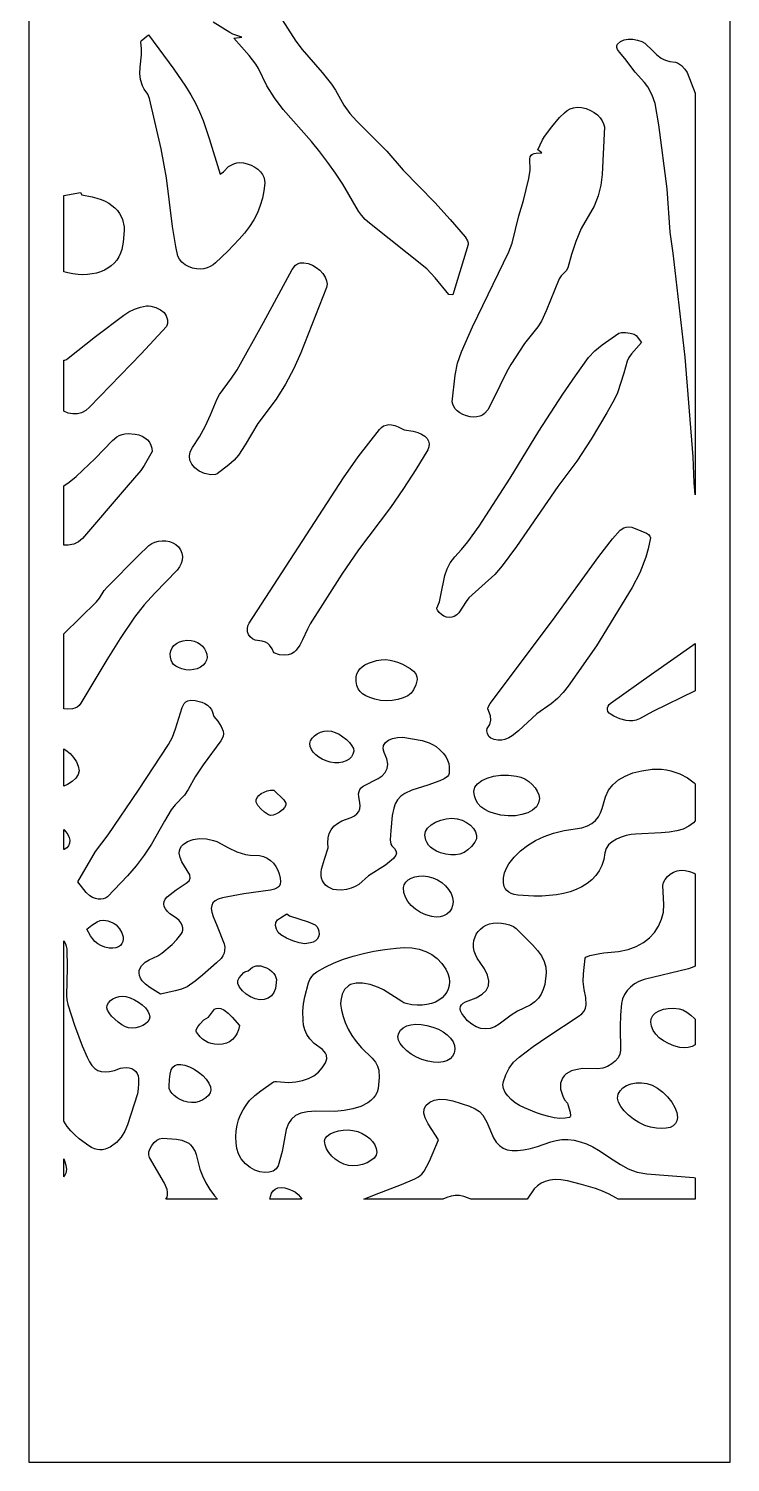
# Model space of a CAD drawing. Extents: x 0 to 400, y 0 to 2000.
# Drawn here: x 0 to 400, y 0 to 817 of the extents above; entities that cross this region are included whole.
import ezdxf

# ---------------------------------------------------------------- set-up
doc = ezdxf.new("R2010")
doc.units = 0
doc.layers.add('CUT', color=1, linetype='Continuous')
doc.layers.add('OUTLINE', color=7, linetype='Continuous')

msp = doc.modelspace()

# ---------------------------------------------------------------- linework, layer by layer
at = {"layer": 'CUT'}
msp.add_lwpolyline([(142.76, 825.04), (152.35, 810.31), (155.91, 805.52), (167.35, 792.36), (172.68, 785.7), (174.95, 782.28), (179.66, 773.81), (183.09, 769.12), (187, 764.65), (204.17, 747.53), (213.54, 736.73), (231.53, 718.24), (240.34, 708.51), (248.92, 698.63), (250.26, 696.46), (250.58, 695.33), (250.53, 694.31), (241.87, 665.64), (239.46, 665.79), (231.78, 675.3), (226.91, 680.48), (194.22, 706.52), (191.89, 708.67), (189.81, 710.99), (188.01, 713.43), (179.01, 728.68), (174.9, 734.93), (170.56, 741.08), (165.98, 747.14), (161.16, 753.12), (145.11, 771.23), (140.12, 777.91), (135.86, 784.85), (131.1, 794.64), (129.52, 797.15), (125.63, 802.09), (116.96, 812.07), (121.5, 812.49), (116.45, 814.28), (114.75, 815.13), (105.21, 821.12)], dxfattribs=at)
for points in [[(101.75, 681.05), (99.85, 680.55), (97.84, 680.34), (95.71, 680.44), (93.48, 680.89), (91.16, 681.71), (89.19, 682.82), (87.35, 684.31), (85.91, 685.98), (85.12, 687.61), (83.91, 693.27), (82.07, 704.59), (78.52, 732.31), (77.33, 739.66), (75.49, 748.82), (68.86, 777.52), (67.88, 779.99), (65.9, 782.96), (64.95, 784.76), (63.79, 788.35), (63.41, 791.92), (63.54, 795.46), (64.28, 802.55), (64.37, 806.1), (63.92, 809.66), (64.19, 810.44), (68.36, 813.96), (82.76, 794.22), (89.39, 784.61), (92.37, 779.77), (95.06, 774.88), (97.39, 769.95), (99.42, 764.95), (102.87, 754.82), (109.08, 734.41), (111, 735.73), (114.01, 738.73), (115.39, 739.67), (116.91, 740.39), (118.58, 740.86), (120.41, 741.05), (122.41, 740.91), (124.6, 740.42), (126.91, 739.58), (128.94, 738.51), (130.68, 737.27), (132.11, 735.86), (133.23, 734.33), (134.02, 732.71), (134.47, 731.02), (134.55, 729.29), (134.1, 724.98), (133.22, 720.71), (131.97, 716.53), (130.36, 712.49), (128.3, 708.43), (125.86, 704.58), (123.1, 700.89), (120.07, 697.33), (113.48, 690.54), (106.56, 683.98), (105.11, 682.79), (103.5, 681.8)], [(335.73, 805.45), (335.29, 806.65), (335.31, 807.7), (335.72, 808.61), (337.37, 810.04), (339.57, 811), (341.79, 811.39), (344.42, 811.33), (347.13, 810.89), (349.57, 810.17), (351.33, 809.17), (355.73, 804.7), (358.06, 802.56), (360.56, 800.63), (362.02, 799.84), (363.68, 799.21), (365.6, 798.77), (368.81, 798.39), (369.88, 797.91), (372.14, 796.34), (374.14, 794.34), (375.39, 792.38), (380, 780.57), (380, 551.64), (379.48, 558.5), (378.82, 573.21), (374.35, 630.14), (367.33, 689.36), (365.7, 701.46), (364.01, 726.07), (359.24, 762.6), (357.1, 774.66), (355.46, 779.56), (352.89, 784.33), (351.15, 786.67), (345.77, 792.66), (339.87, 800.34), (336.74, 804.09)], [(257.22, 596.48), (255.57, 596.09), (253.75, 595.97), (251.76, 596.14), (249.61, 596.65), (247.56, 597.41), (245.81, 598.34), (244.36, 599.43), (243.21, 600.63), (242.35, 601.93), (241.78, 603.3), (241.52, 604.71), (243.2, 619.88), (244.53, 626.61), (246.67, 633.07), (253.11, 647.4), (273.79, 690.23), (275.64, 695.17), (279.44, 710.63), (282.17, 719.37), (285.12, 731.94), (285.82, 736.78), (285.74, 743.17), (285.96, 744.33), (286.45, 745.19), (287.18, 745.8), (288.17, 746.2), (289.39, 746.44), (292.51, 746.61), (290.29, 748.27), (292.95, 754.07), (294.07, 755.91), (298.19, 761.39), (302.67, 766.71), (305.38, 769.48), (306.94, 770.67), (308.67, 771.64), (310.6, 772.31), (312.75, 772.61), (315.15, 772.46), (317.82, 771.8), (320.23, 770.82), (322.37, 769.61), (324.21, 768.2), (325.74, 766.63), (326.93, 764.94), (327.75, 763.17), (328.19, 761.36), (326.9, 734.35), (326.09, 728.15), (324.66, 722.08), (322.42, 716.18), (315.02, 703.46), (311.93, 696.15), (309.52, 688.64), (307.41, 681.04), (306.51, 679.41), (303.56, 676.43), (302.44, 674.82), (295.04, 656.6), (292.3, 650.65), (290.24, 647.35), (282.63, 637.97), (274.96, 625.99), (272.68, 621.89), (264.7, 605.51), (261.83, 600.15), (259.94, 597.95), (258.68, 597.11)], [(47.49, 716.6), (49.14, 715.22), (50.56, 713.73), (51.77, 712.11), (52.76, 710.37), (53.52, 708.52), (54.36, 704.48), (54.43, 702.3), (53.88, 695.75), (53.19, 691.58), (52.43, 689.36), (51.42, 687.31), (50.18, 685.43), (48.73, 683.73), (47.07, 682.22), (45.22, 680.89), (43.2, 679.76), (41.01, 678.82), (38.68, 678.08), (36.21, 677.55), (33.62, 677.23), (30.92, 677.12), (28.13, 677.23), (25.26, 677.56), (22.32, 678.12), (20, 678.73), (20, 722.21), (29.5, 723.97), (30.21, 722.58), (36.15, 721.54), (38.83, 720.82), (41.3, 719.96), (43.57, 718.97), (45.64, 717.85)], [(106.55, 563.19), (103.85, 562.93), (100.23, 563.82), (97.19, 565.2), (94.77, 566.96), (93.01, 569.02), (91.95, 571.3), (91.63, 573.71), (92.1, 576.18), (93.4, 578.61), (97.36, 584.63), (100.75, 590.87), (103.69, 597.3), (107.44, 606.42), (108.83, 608.83), (115.64, 618.07), (118.79, 622.83), (133.9, 649.96), (150.26, 680.1), (152.02, 682.47), (153.25, 683.32), (154.84, 683.82), (156.86, 683.9), (159.41, 683.47), (161.75, 682.62), (163.96, 681.31), (165.97, 679.65), (167.68, 677.75), (169, 675.72), (169.85, 673.65), (170.14, 671.66), (169.78, 669.85), (155.2, 632.65), (151.11, 623.56), (146.48, 614.69), (141.11, 606.12), (130.63, 592.23), (123.51, 580.17), (119.65, 574.31), (117.08, 571.38), (114.06, 568.69), (107.5, 563.63)], [(32.51, 599.73), (30.19, 598.46), (27.74, 597.79), (25.18, 597.72), (22.54, 598.24), (20, 599.27), (20, 628.31), (20.55, 628.38), (21.53, 628.78), (22.54, 629.45), (38.19, 641.88), (54.27, 654.15), (57.07, 655.91), (60.24, 657.42), (63.67, 658.59), (67.26, 659.35), (68.38, 659.38), (69.68, 659.2), (72.51, 658.35), (75.22, 657.03), (77.26, 655.49), (78.46, 653.67), (79.14, 651.44), (79.17, 649.27), (78.48, 647.6), (64.15, 632.03), (34.66, 601.63)], [(250.31, 524.77), (256.86, 533.75), (274.56, 561.16), (290.77, 587.96), (304.51, 609.03), (311.68, 619.49), (319.19, 629.83), (322.71, 633.69), (326.96, 637.21), (336.42, 643.72), (338.01, 644.17), (340.3, 644.15), (342.82, 643.77), (345.1, 643.17), (346.29, 642.43), (349.27, 638.47), (343.71, 632.05), (342.23, 629.84), (341.26, 627.75), (339.36, 621.07), (335.65, 609.76), (333.97, 606.17), (329.66, 598.46), (320.58, 583.28), (312.45, 570.88), (301.62, 556.44), (278.07, 522.2), (269.91, 511.05), (265.66, 506.25), (250.98, 492.89), (249.37, 490.89), (245.3, 484.41), (244.04, 483.17), (242.66, 482.29), (241.21, 481.79), (239.72, 481.64), (238.22, 481.85), (236.76, 482.41), (235.38, 483.31), (234.11, 484.56), (233.09, 485.9), (232.77, 486.56), (232.77, 487.08), (234.13, 490.66), (235.05, 494.37), (237.25, 505.71), (238.49, 509.39), (240.33, 512.93), (242.98, 516.29), (246.77, 520.45)], [(158.88, 475.09), (156.18, 468.87), (154.53, 465.92), (152.49, 463.13), (151.26, 461.91), (149.78, 460.93), (147.97, 460.3), (145.76, 460.11), (143.08, 460.46), (139.84, 461.45), (138.74, 463.75), (137.34, 465.91), (136.31, 466.82), (134.95, 467.58), (133.17, 468.13), (129.1, 468.78), (127.56, 469.55), (126.31, 470.66), (125.39, 472.03), (124.83, 473.57), (124.67, 475.21), (124.94, 476.88), (125.69, 478.48), (179.48, 561.34), (187.79, 573.34), (199.94, 588.91), (201.06, 590.05), (202.32, 590.89), (203.71, 591.43), (205.24, 591.67), (206.89, 591.58), (208.66, 591.17), (210.56, 590.43), (214.01, 588.75), (219.28, 587.93), (221.82, 587.24), (223.99, 586.3), (225.76, 585.14), (227.09, 583.79), (227.96, 582.3), (228.33, 580.7), (228.17, 579.01), (227.46, 577.28), (220.77, 566.11), (213.7, 555.18), (206.18, 544.48), (187.94, 520.35), (178.51, 506.33), (160.5, 478.08)], [(56.66, 586.51), (60.63, 586.29), (62.71, 585.85), (64.61, 585.14), (66.29, 584.18), (67.73, 583), (68.88, 581.6), (69.72, 580.03), (70.21, 578.29), (70.32, 576.41), (65.86, 568.26), (63.88, 565.53), (55.64, 555.72), (30.69, 526.77), (28.39, 524.75), (25.65, 523.45), (22.6, 522.85), (20, 522.92), (20, 556.73), (23.06, 558.86), (26.98, 562.12), (37.89, 572.29), (47.77, 582.56), (50.25, 584.67), (51.67, 585.43), (53.21, 585.98), (54.87, 586.34)], [(348.99, 531.14), (352.13, 529.83), (353.36, 529.05), (354.2, 528.12), (354.54, 527.01), (353.21, 520.78), (351.86, 516.08), (348.39, 507.19), (344.05, 498.81), (323.7, 465.51), (307.48, 442.58), (304.64, 438.98), (301.47, 435.57), (297.83, 432.41), (289.62, 426.77), (279.15, 417.12), (275.62, 414.26), (273.67, 413.01), (271.49, 412.03), (269.69, 411.72), (267.51, 411.79), (265.31, 412.2), (263.43, 412.9), (262.36, 413.92), (261.57, 415.46), (261.21, 417.07), (261.45, 418.3), (262.82, 420.67), (263.53, 423.09), (263.33, 425.7), (261.71, 429.57), (261.91, 430.64), (263.02, 432.67), (298.65, 479.88), (325.02, 516.5), (332.77, 526.49), (337.29, 531.41), (339.36, 532.82), (340.63, 533.23), (342.1, 533.34), (343.8, 533.09)], [(38.66, 490.68), (40.3, 492.69), (43.13, 497.01), (44.77, 499.03), (62.48, 516.8), (68.57, 522.66), (70.15, 523.84), (71.99, 524.71), (74.01, 525.25), (76.13, 525.48), (78.26, 525.39), (80.32, 525), (82.24, 524.31), (83.92, 523.33), (85.49, 521.88), (86.64, 520.2), (87.36, 518.35), (87.67, 516.39), (87.55, 514.39), (87.01, 512.4), (86.06, 510.49), (84.69, 508.72), (71.9, 495.53), (65.79, 488.82), (60.31, 481.81), (52.19, 469.74), (44.5, 457.49), (29.78, 432.84), (28.82, 431.58), (27.66, 430.64), (26.36, 429.99), (24.93, 429.59), (21.88, 429.39), (20, 429.61), (20, 472.3)], [(97.71, 466.47), (99.06, 465.27), (100.16, 463.89), (100.99, 462.35), (101.52, 460.68), (101.7, 458.93), (101.43, 457.3), (100.65, 455.79), (99.43, 454.46), (97.87, 453.34), (96.03, 452.49), (93.99, 451.94), (91.83, 451.74), (89.64, 451.93), (87.29, 452.45), (85.36, 453.09), (83.81, 453.86), (82.61, 454.81), (81.74, 455.95), (81.16, 457.33), (80.84, 458.97), (80.75, 460.9), (81.01, 462.72), (81.71, 464.35), (82.82, 465.77), (84.27, 466.95), (86.02, 467.85), (88.02, 468.45), (90.21, 468.7), (92.55, 468.57), (94.43, 468.15), (96.16, 467.44)], [(332.06, 426.28), (330.97, 427.18), (330.26, 428.15), (329.92, 429.15), (329.94, 430.16), (330.3, 431.15), (330.99, 432.09), (332, 432.96), (355.11, 449.46), (378.68, 465.96), (380, 466.81), (380, 439.89), (355.81, 428.08), (348.16, 423.99), (346.27, 423.16), (344.39, 422.74), (342.52, 422.67), (340.66, 422.89), (337.03, 423.96), (333.55, 425.45)], [(193.65, 455.62), (198.34, 457.17), (200.98, 457.62), (203.54, 457.69), (206.03, 457.41), (208.45, 456.85), (210.8, 456.03), (213.08, 455.02), (217.46, 452.56), (219.46, 451.04), (220.72, 449.49), (221.35, 447.92), (221.47, 446.36), (220.7, 443.3), (219.4, 440.44), (218.09, 438.59), (216.06, 437.04), (213.48, 435.8), (210.48, 434.9), (207.22, 434.36), (203.85, 434.2), (200.51, 434.45), (197.35, 435.12), (194.51, 436.06), (192.19, 437.06), (190.33, 438.2), (188.9, 439.53), (187.86, 441.1), (187.17, 442.98), (186.79, 445.21), (186.69, 447.86), (187.05, 449.47), (187.75, 450.96), (188.77, 452.32), (190.1, 453.54), (191.73, 454.64)], [(69.97, 352.41), (65.87, 346.09), (61.28, 340.16), (56.32, 334.45), (45.01, 322.38), (43.81, 321.68), (42.49, 321.23), (41.06, 321.05), (39.56, 321.12), (38.01, 321.48), (36.43, 322.13), (34.84, 323.07), (32.84, 324.8), (28, 331.04), (38.11, 348.28), (45.33, 357.82), (62.63, 383.3), (79.65, 409.2), (81.97, 413.53), (83.78, 418.13), (87.56, 430.3), (88.63, 432.71), (89.52, 433.62), (90.79, 434.24), (92.53, 434.49), (94.84, 434.3), (98.73, 433.32), (100.42, 432.59), (101.91, 431.68), (103.17, 430.58), (104.17, 429.27), (104.88, 427.75), (105.62, 425.16), (107.79, 422.5), (109.7, 419.6), (110.82, 416.8), (110.99, 415.42), (110.86, 414.04), (110.39, 412.66), (109.56, 411.28), (99.49, 397.72), (94.86, 390.78), (90.87, 383.58), (88.77, 380.35), (83.56, 374.9), (81.26, 372.04), (77.34, 365.56)], [(162.85, 414.21), (164.47, 415.35), (166.34, 416.23), (168.37, 416.81), (170.47, 417.02), (172.55, 416.83), (174.7, 416.15), (176.93, 415.07), (179.11, 413.67), (181.13, 412.06), (182.87, 410.34), (184.23, 408.6), (185.09, 406.96), (185.32, 405.52), (184.89, 403.76), (183.98, 402.22), (182.65, 400.92), (180.96, 399.9), (178.97, 399.18), (176.76, 398.8), (174.39, 398.78), (171.91, 399.16), (169.53, 399.87), (167.33, 400.85), (165.35, 402.04), (163.63, 403.41), (162.23, 404.9), (161.19, 406.49), (160.55, 408.13), (160.37, 409.77), (160.71, 411.37), (161.56, 412.86)], [(237.73, 402.34), (238.76, 400.41), (239.44, 398.48), (239.79, 396.54), (239.64, 392.71), (239.32, 391.88), (238.7, 391.12), (236.81, 389.78), (234.43, 388.63), (227.54, 386.08), (218.47, 383.16), (214.36, 381.33), (212.13, 379.73), (210.33, 377.69), (208.98, 375.37), (208.11, 372.95), (207.27, 368.83), (206.46, 360.31), (206.09, 354.85), (206.37, 352.45), (207, 351.54), (208.54, 349.98), (209.37, 348.58), (209.6, 347.32), (209.35, 346.2), (207.95, 344.27), (203.35, 340.38), (193.68, 334.37), (188.29, 329.54), (186.19, 328.23), (183.84, 327.3), (181.2, 326.61), (178.4, 326.24), (175.58, 326.32), (173.67, 326.68), (171.98, 327.3), (170.5, 328.13), (169.24, 329.14), (168.22, 330.31), (167.44, 331.6), (166.92, 332.99), (166.66, 334.43), (166.69, 336.31), (167.01, 338.14), (168.65, 343.9), (170.81, 350.35), (170.5, 353.26), (170.66, 355.97), (171.29, 358.44), (172.38, 360.67), (173.95, 362.64), (175.99, 364.32), (178.5, 365.69), (183.89, 367.58), (185.77, 368.59), (187.17, 369.78), (188.14, 371.13), (188.72, 372.63), (188.94, 374.28), (188.84, 376.05), (188.16, 379.6), (188.12, 381.08), (188.34, 382.41), (188.84, 383.59), (189.59, 384.64), (190.61, 385.57), (199.19, 389.89), (201.5, 391.5), (203.26, 393.37), (204.38, 395.54), (204.74, 398.1), (204.22, 401.1), (202.72, 404.62), (202.05, 406.75), (202.32, 408.68), (203.41, 410.36), (205.18, 411.73), (207.5, 412.73), (210.23, 413.3), (213.25, 413.39), (224.36, 411.47), (228.31, 410.25), (230.26, 409.31), (232.21, 408.04), (234.48, 406.17), (236.31, 404.26)], [(27.21, 399.34), (28.27, 396.83), (28.69, 394.34), (28.24, 392.24), (26.89, 390.16), (24.81, 388.2), (22.2, 386.47), (20, 385.42), (20, 406.87), (21.17, 406.12), (23.57, 404.08), (25.62, 401.79)], [(271.13, 328.24), (270.62, 330.48), (270.75, 333.32), (271.32, 336.09), (272.32, 338.73), (273.72, 341.14), (276.84, 345.04), (280.4, 348.57), (284.41, 351.72), (288.88, 354.48), (293.83, 356.81), (299.26, 358.72), (305.19, 360.18), (315.37, 361.85), (318.5, 362.9), (321.07, 364.3), (323.15, 366.01), (324.78, 368.01), (326.03, 370.26), (326.95, 372.72), (328.81, 379.51), (330.63, 383.17), (333.1, 386.35), (336.21, 389.05), (340, 391.27), (344.46, 393.03), (349.63, 394.31), (355.51, 395.14), (358.17, 395.26), (360.85, 395.14), (363.52, 394.78), (366.14, 394.22), (371.15, 392.53), (375.66, 390.2), (379.42, 387.37), (380, 386.79), (380, 365.79), (378.98, 364.6), (376.34, 362.62), (373.17, 361.08), (369.45, 359.97), (365.21, 359.24), (360.48, 358.84), (346.02, 358.23), (343.39, 357.93), (340.58, 357.35), (337.76, 356.49), (335.06, 355.32), (332.63, 353.84), (330.63, 352.04), (329.2, 349.9), (328.5, 347.42), (327.84, 343.67), (326.73, 340.28), (325.2, 337.22), (323.27, 334.49), (320.98, 332.07), (318.34, 329.96), (315.38, 328.15), (312.14, 326.62), (308.62, 325.36), (304.87, 324.37), (300.91, 323.63), (296.76, 323.14), (292.45, 322.87), (288, 322.82), (278.8, 323.34), (276.79, 323.69), (275.09, 324.29), (273.7, 325.09), (272.58, 326.05), (271.73, 327.11)], [(258.27, 388.69), (261.37, 390.12), (265.05, 391.15), (269.17, 391.72), (273.58, 391.79), (278.14, 391.31), (280.55, 390.66), (282.88, 389.6), (285.05, 388.2), (287, 386.51), (288.65, 384.62), (289.94, 382.6), (290.79, 380.51), (291.14, 378.42), (290.73, 375.95), (289.41, 373.76), (287.31, 371.89), (284.53, 370.39), (281.21, 369.3), (277.45, 368.69), (273.37, 368.59), (269.09, 369.06), (265.61, 369.85), (262.57, 370.9), (259.97, 372.22), (257.83, 373.8), (256.14, 375.62), (254.91, 377.69), (254.15, 380), (253.86, 382.55), (254.37, 384.86), (255.89, 386.92)], [(132.62, 381.24), (134.24, 382.11), (136.04, 382.76), (137.91, 383.15), (139.77, 383.22), (145.39, 377.68), (146.59, 375.79), (146.62, 374.62), (145.91, 373.32), (144.65, 372), (143.03, 370.78), (141.23, 369.77), (139.44, 369.07), (137.85, 368.81), (136.63, 369.09), (134.39, 370.65), (132.29, 372.5), (130.65, 374.46), (129.76, 376.35), (129.74, 377.7), (130.28, 378.99), (131.27, 380.19)], [(20.3, 349.45), (20, 349.34), (20, 360.83), (21.19, 359.54), (22.38, 357.88), (23.16, 356.23), (23.47, 354.71), (23.28, 353.02), (22.67, 351.56), (21.67, 350.37)], [(245.84, 346.8), (243.34, 346.32), (240.66, 346.29), (237.78, 346.71), (234.69, 347.56), (232.4, 348.47), (230.54, 349.52), (229.06, 350.69), (227.93, 351.95), (227.08, 353.29), (226.49, 354.69), (225.9, 357.56), (226.21, 359.63), (227.44, 361.59), (229.41, 363.38), (231.95, 364.91), (234.88, 366.11), (238.02, 366.91), (241.19, 367.21), (244.22, 366.95), (247.1, 366.11), (249.66, 364.85), (251.84, 363.26), (253.56, 361.43), (254.75, 359.45), (255.33, 357.43), (255.24, 355.45), (254.41, 353.6), (252.45, 351.14), (250.38, 349.2), (248.18, 347.76)], [(86.35, 350.01), (87.04, 351.21), (87.99, 352.27), (90.53, 353.99), (93.76, 355.14), (97.45, 355.66), (101.4, 355.5), (105.39, 354.62), (107.32, 353.9), (113.86, 350.37), (118.6, 348.15), (121.07, 347.28), (123.64, 346.64), (126.35, 346.26), (131.66, 346.03), (133.94, 345.45), (136.04, 344.49), (137.93, 343.19), (139.59, 341.59), (140.98, 339.75), (142.09, 337.71), (142.88, 335.51), (143.44, 333.08), (143.64, 331.12), (143.44, 329.57), (142.8, 328.38), (141.69, 327.47), (140.08, 326.79), (137.92, 326.28), (122.67, 324.08), (110.51, 321.77), (108.12, 321.08), (106.31, 320.15), (105.06, 318.95), (104.34, 317.48), (104.13, 315.71), (104.41, 313.63), (105.15, 311.24), (107.52, 305.78), (111.39, 295.53), (111.75, 293.63), (111.73, 291.87), (111.36, 290.25), (110.68, 288.73), (109.71, 287.32), (107.1, 284.72), (99.03, 277.67), (94.88, 274.26), (90.41, 271.16), (87.2, 269.73), (83.43, 268.74), (75.08, 267.01), (69.15, 270.8), (66.61, 272.6), (64.7, 274.53), (63.73, 276.09), (63.16, 277.62), (62.94, 279.1), (63.07, 280.51), (63.51, 281.84), (64.23, 283.08), (66.42, 285.23), (68.69, 286.56), (73.69, 288.87), (75.9, 290.25), (81.87, 295.29), (84.54, 298.03), (86.81, 300.98), (87.44, 302.17), (87.79, 303.43), (87.83, 304.75), (87.54, 306.1), (86.87, 307.48), (85.81, 308.85), (84.33, 310.2), (80.56, 312.76), (79.09, 314.12), (78.01, 315.54), (77.33, 316.99), (77.07, 318.43), (77.23, 319.84), (77.83, 321.17), (78.88, 322.4), (84.1, 326.45), (89.75, 330.19), (91.4, 331.57), (92.12, 333.12), (91.84, 334.97), (87.31, 342.28), (86.27, 344.84), (85.83, 347.27), (85.93, 348.7)], [(305.55, 206.75), (307.15, 204.72), (307.45, 204.08), (308.66, 199.55), (308.89, 197.63), (308.74, 196.97), (308.32, 196.62), (305.79, 196.13), (302.8, 196.12), (299.62, 196.47), (296.5, 197.09), (292.99, 198.09), (289.5, 199.35), (282.57, 202.17), (279.86, 203.47), (277.34, 205.06), (275.1, 206.89), (273.2, 208.87), (271.72, 210.95), (270.75, 213.07), (270.36, 215.16), (270.62, 217.14), (272.07, 220.98), (274, 224.68), (276.47, 228.07), (279.53, 231.01), (287.57, 237.03), (295.96, 242.83), (313.34, 254.12), (315.27, 255.62), (316.61, 257.26), (317.44, 259.02), (317.84, 260.9), (317.67, 264.99), (316.72, 269.49), (316.11, 274.05), (316.21, 278.56), (317.22, 287.47), (317.66, 288.07), (319.9, 288.91), (325.58, 290.18), (327.87, 290.54), (336.33, 291.24), (341.7, 292.36), (346.38, 294.06), (350.41, 296.29), (353.83, 299.01), (356.68, 302.17), (358.98, 305.73), (360.79, 309.65), (361.82, 313.7), (362.12, 318.03), (361.52, 328.81), (361.99, 330.63), (362.87, 332.39), (364.11, 334), (365.68, 335.4), (367.54, 336.51), (369.67, 337.27), (372.02, 337.6), (374.25, 337.45), (376.72, 336.87), (379.31, 335.94), (380, 335.61), (380, 282.91), (379.24, 282.5), (376.13, 281.33), (350.82, 275.36), (347.91, 274.22), (345.31, 272.75), (343.05, 270.99), (341.16, 268.97), (339.67, 266.71), (338.59, 264.24), (337.97, 261.6), (337.35, 255.05), (337.2, 248.36), (337.37, 234.88), (337.01, 232.71), (336, 230.64), (334.42, 228.75), (332.38, 227.11), (329.96, 225.77), (327.27, 224.82), (324.39, 224.31), (316.01, 224.46), (313.62, 224.23), (309.54, 223.2), (306.4, 221.47), (305.21, 220.37), (304.27, 219.11), (303.2, 216.18), (303.25, 212.73), (304.48, 208.84)], [(220.51, 315.31), (218.11, 317.41), (216.17, 319.76), (214.75, 322.31), (213.9, 324.97), (213.7, 327.7), (214.06, 329.35), (214.94, 330.81), (216.28, 332.06), (218, 333.06), (220.05, 333.79), (222.35, 334.21), (224.86, 334.3), (227.49, 334.02), (230.34, 333.28), (233.03, 332.1), (235.48, 330.57), (237.64, 328.72), (239.42, 326.65), (240.78, 324.4), (241.64, 322.05), (241.93, 319.66), (241.68, 317.49), (240.97, 315.57), (239.85, 313.94), (238.37, 312.62), (236.58, 311.65), (234.52, 311.07), (232.25, 310.89), (229.8, 311.17), (226.41, 312.12), (223.29, 313.52)], [(154.13, 296.13), (150.55, 297.28), (146.96, 298.9), (143.68, 300.71), (142.27, 302.09), (141.24, 304.04), (140.71, 306.09), (140.83, 307.79), (141.85, 309.24), (143.49, 310.46), (147.25, 312.7), (148.75, 311.49), (159.31, 308.11), (162.06, 307.07), (163.25, 306.36), (164.24, 305.44), (165, 304.25), (165.46, 302.75), (165.55, 301), (165.2, 299.52), (164.47, 298.3), (163.42, 297.34), (162.13, 296.61), (160.65, 296.1), (157.43, 295.7)], [(49.77, 293.4), (48.03, 293.15), (45.98, 293.24), (43.41, 293.75), (41.22, 294.58), (39.35, 295.69), (37.77, 297.03), (36.41, 298.57), (35.23, 300.26), (33.2, 303.92), (36.05, 306.18), (39.07, 308.2), (40.81, 308.83), (42.77, 309.06), (45.04, 308.76), (47.68, 307.83), (48.75, 307.21), (49.79, 306.38), (51.7, 304.25), (53.14, 301.88), (53.86, 299.69), (53.93, 298.26), (53.7, 296.93), (53.17, 295.74), (52.34, 294.73), (51.21, 293.94)], [(255.2, 301.04), (256.25, 302.62), (257.55, 304.03), (259.07, 305.25), (260.79, 306.25), (262.71, 306.99), (264.81, 307.46), (267.08, 307.63), (269.5, 307.47), (271.77, 307.05), (274.16, 306.39), (276.33, 305.5), (277.93, 304.39), (287.28, 294.99), (289.99, 291.84), (292.27, 288.69), (293.95, 285.52), (294.89, 282.34), (294.96, 279.15), (294.21, 272.5), (293.39, 269.59), (292.2, 266.96), (290.59, 264.6), (288.49, 262.53), (285.86, 260.73), (278.63, 257.28), (275.02, 254.91), (268.23, 249.78), (265.67, 248.28), (263.03, 247.4), (260.37, 247.12), (257.72, 247.42), (255.12, 248.3), (252.61, 249.75), (250.22, 251.75), (248.01, 254.29), (246.9, 255.96), (246.23, 257.44), (245.97, 258.76), (246.13, 259.92), (246.68, 260.93), (247.62, 261.81), (248.95, 262.56), (255.09, 264.88), (258.48, 266.84), (260.83, 269.1), (262.13, 271.67), (262.39, 274.58), (261.62, 277.84), (259.82, 281.46), (255.64, 287.46), (254.64, 289.48), (253.97, 291.52), (253.62, 293.55), (253.59, 295.55), (253.85, 297.48)], [(22.23, 261.05), (26.19, 249.27), (30.56, 237.46), (33.25, 231.02), (34.6, 228.35), (36.05, 226.2), (37.63, 224.56), (39.39, 223.43), (41.36, 222.76), (43.59, 222.56), (46.11, 222.8), (48.96, 223.46), (52.39, 224.7), (53.62, 224.96), (55.49, 225.06), (57.2, 224.89), (58.73, 224.46), (60.04, 223.79), (61.11, 222.88), (61.92, 221.74), (62.44, 220.4), (62.65, 218.86), (62.68, 215.9), (62.51, 212.97), (62.07, 210.13), (56.41, 192.33), (54.83, 188.74), (52.75, 185.39), (50.01, 182.37), (46.45, 179.78), (43.57, 178.54), (42.08, 178.24), (40.56, 178.17), (39.02, 178.34), (37.45, 178.76), (35.87, 179.43), (34.27, 180.38), (28.72, 184.52), (26.24, 186.72), (23.98, 189.03), (21.98, 191.45), (20, 194.44), (20, 297.24), (20.92, 295.69), (21.44, 294.21), (21.69, 292.68), (21.89, 281.96), (21.63, 266.19), (21.73, 263.62)], [(119.62, 175.83), (118.68, 178.85), (118.2, 182.09), (118.06, 185.62), (118.27, 188.98), (118.8, 192.2), (119.65, 195.26), (120.81, 198.19), (122.25, 201), (123.97, 203.68), (125.96, 206.26), (128.89, 209.19), (132.29, 211.84), (139.58, 216.85), (140.28, 217.07), (141.26, 217.07), (148.1, 216.64), (152.34, 216.91), (156.16, 217.63), (159.57, 218.8), (162.57, 220.41), (165.16, 222.46), (167.36, 224.93), (169.17, 227.83), (169.9, 230), (169.73, 232.16), (169.26, 233.22), (168.5, 234.28), (167.43, 235.32), (162.72, 238.84), (160.26, 241.39), (158.54, 244), (157.42, 246.63), (156.76, 249.29), (156.45, 251.94), (156.32, 257.19), (156.58, 261.38), (157.34, 265.47), (159.6, 273.45), (160.32, 275.25), (161.35, 276.96), (162.68, 278.49), (164.31, 279.74), (169.11, 282.39), (174.17, 284.74), (179.48, 286.8), (185.03, 288.58), (190.81, 290.1), (196.81, 291.37), (203.02, 292.41), (209.42, 293.22), (214.12, 293.49), (218.52, 293.26), (222.61, 292.51), (226.37, 291.25), (229.79, 289.49), (232.85, 287.2), (235.54, 284.41), (237.84, 281.1), (239.05, 278.63), (239.75, 276.25), (239.99, 273.98), (239.8, 271.83), (239.22, 269.83), (238.31, 267.97), (237.1, 266.29), (235.64, 264.79), (233.91, 263.49), (231.88, 262.41), (229.58, 261.58), (227.05, 261), (224.32, 260.69), (221.42, 260.66), (218.37, 260.93), (215.2, 261.51), (213.94, 261.99), (212.69, 262.74), (202.19, 269.48), (199.4, 270.8), (194.59, 272.4), (190.33, 273.19), (186.64, 273.18), (183.56, 272.37), (182.26, 271.67), (180.13, 269.67), (178.67, 266.87), (177.91, 263.27), (177.8, 261.17), (178.36, 257.79), (179.26, 254.28), (180.52, 250.68), (182.18, 247.04), (184.25, 243.42), (186.76, 239.85), (189.75, 236.38), (195.88, 230.5), (197.72, 228.08), (198.89, 225.8), (199.53, 223.61), (199.75, 219.4), (199.21, 213.07), (198.62, 211.12), (197.72, 209.35), (196.54, 207.75), (195.09, 206.32), (193.41, 205.05), (189.45, 202.97), (184.86, 201.47), (179.82, 200.52), (174.54, 200.08), (163.55, 200.19), (158.87, 199.85), (155.07, 199.03), (152.06, 197.68), (149.75, 195.72), (148.05, 193.11), (146.86, 189.77), (144.5, 177.24), (142.16, 169.09), (141.11, 167.27), (139.41, 166.03), (137.19, 165.36), (134.62, 165.24), (131.83, 165.67), (128.97, 166.64), (126.19, 168.15), (123.63, 170.18), (121.21, 172.96)], [(119.19, 273.03), (119.23, 274.64), (120.09, 276.25), (122.63, 279.32), (123.27, 279.73), (125.14, 280.2), (127.58, 282.23), (129.77, 283.07), (131.03, 283.15), (132.4, 282.99), (133.9, 282.57), (135.53, 281.88), (137.27, 280.9), (138.66, 279.85), (139.73, 278.75), (140.51, 277.61), (141.26, 275.27), (140.72, 270.17), (139.77, 267.83), (138.34, 265.98), (136.51, 264.66), (134.32, 263.91), (131.86, 263.75), (129.19, 264.22), (126.38, 265.36), (124.05, 266.88), (121.91, 268.84), (120.21, 270.97)], [(65.07, 248.98), (63.19, 248.23), (61.15, 247.75), (59.02, 247.59), (56.91, 247.79), (55.13, 248.38), (53.14, 249.47), (51.07, 250.92), (49.08, 252.61), (47.28, 254.41), (45.83, 256.2), (44.85, 257.84), (44.48, 259.22), (44.73, 260.66), (45.46, 262.01), (46.59, 263.23), (48.04, 264.26), (49.72, 265.06), (51.55, 265.58), (53.45, 265.78), (55.34, 265.59), (57.89, 264.85), (60.37, 263.77), (62.69, 262.4), (64.77, 260.83), (66.53, 259.11), (67.89, 257.32), (68.76, 255.52), (69.07, 253.8), (68.78, 252.41), (67.95, 251.11), (66.68, 249.95)], [(97.77, 242.53), (95.72, 245.21), (95.49, 245.9), (95.56, 246.65), (96.35, 248.25), (97.61, 249.89), (99.93, 252.32), (102.45, 253.89), (106.03, 258.33), (106.97, 258.8), (108.11, 258.94), (109.49, 258.67), (111.18, 257.91), (113.7, 256.08), (115.93, 253.84), (120.18, 249.04), (119.54, 246.53), (118.66, 244.36), (117.54, 242.53), (116.18, 241.02), (114.57, 239.84), (112.7, 238.99), (110.58, 238.46), (108.19, 238.25), (106.03, 238.37), (104.03, 238.77), (102.21, 239.42), (100.55, 240.28), (99.07, 241.33)], [(357.43, 256.2), (359.45, 257.42), (361.88, 258.3), (364.63, 258.82), (367.62, 258.93), (370.77, 258.59), (372.97, 257.91), (375.25, 256.68), (377.5, 255.03), (379.61, 253.06), (380, 252.61), (380, 237.98), (378.3, 237.17), (376.05, 236.53), (373.68, 236.31), (371.29, 236.54), (367.84, 237.46), (364.69, 238.72), (361.88, 240.28), (359.46, 242.08), (357.48, 244.1), (355.98, 246.28), (355.02, 248.59), (354.65, 250.98), (354.95, 252.94), (355.91, 254.7)], [(213.53, 247.76), (215.54, 248.79), (217.95, 249.47), (220.71, 249.77), (223.75, 249.66), (227.03, 249.12), (230.46, 248.16), (233.58, 246.9), (236.33, 245.4), (238.67, 243.67), (240.56, 241.78), (241.93, 239.76), (242.75, 237.64), (242.96, 235.48), (242.57, 233.34), (241.67, 231.53), (240.28, 230.08), (238.45, 228.99), (236.22, 228.3), (233.63, 228), (230.7, 228.12), (227.49, 228.68), (224.19, 229.67), (221.04, 231.04), (218.12, 232.71), (215.55, 234.61), (213.41, 236.63), (211.79, 238.72), (210.8, 240.79), (210.53, 242.76), (210.97, 244.72), (211.99, 246.4)], [(102.45, 209.15), (101.01, 207.81), (99.22, 206.67), (97.19, 205.8), (95.02, 205.25), (92.82, 205.07), (90.7, 205.32), (88.48, 205.98), (86.43, 206.86), (84.59, 207.9), (83, 209.08), (81.71, 210.37), (80.75, 211.72), (80.16, 213.09), (80, 214.46), (80.24, 218.32), (80.64, 221.38), (81.25, 223.69), (82.11, 225.32), (83.27, 226.34), (84.78, 226.82), (86.7, 226.81), (89.07, 226.38), (91.73, 225.5), (94.38, 224.16), (96.9, 222.46), (99.19, 220.51), (101.14, 218.4), (102.64, 216.25), (103.57, 214.16), (103.84, 212.23), (103.43, 210.65)], [(336.09, 209.85), (337.13, 211.77), (338.75, 213.43), (340.87, 214.77), (343.4, 215.75), (346.23, 216.31), (349.28, 216.42), (352.45, 216.03), (355.49, 215), (358.57, 213.27), (361.55, 210.98), (364.28, 208.3), (366.63, 205.37), (368.45, 202.36), (369.6, 199.41), (369.94, 196.68), (369.6, 194.72), (368.76, 193.11), (367.45, 191.85), (365.68, 190.96), (363.48, 190.43), (360.86, 190.27), (357.84, 190.49), (354.45, 191.1), (351.19, 192.13), (347.92, 193.7), (344.78, 195.69), (341.9, 197.98), (339.43, 200.45), (337.49, 202.97), (336.22, 205.43), (335.74, 207.7)], [(344.3, 166.3), (346.97, 165.49), (352.37, 164.54), (379.22, 162.42), (380, 162.29), (380, 150), (335.97, 150), (334.73, 150.81), (330.99, 152.82), (327.14, 154.55), (323.19, 156.04), (315.15, 158.47), (307.09, 160.43), (303.47, 161.05), (300.17, 161.2), (297.19, 160.91), (294.52, 160.2), (292.14, 159.11), (290.06, 157.67), (288.26, 155.91), (284.23, 150), (252.15, 150), (250.77, 150.68), (248.15, 151.58), (245.64, 152.04), (243.2, 152.08), (240.79, 151.74), (238.37, 151.02), (236.03, 150), (191.06, 150), (197.1, 152.53), (212.59, 158.45), (220.22, 161.58), (222.29, 162.77), (224.05, 164.3), (225.52, 166.07), (228.57, 171.67), (233.73, 183.8), (227.82, 193.03), (226.02, 196.41), (225.24, 199.13), (225.5, 201.57), (226.67, 203.64), (228.63, 205.28), (231.24, 206.42), (234.4, 206.99), (237.96, 206.92), (241.81, 206.13), (251.37, 203.06), (254.55, 201.63), (256.97, 200.02), (258.86, 198.02), (261.22, 193.89), (265.02, 184.92), (266.56, 182.53), (268.35, 180.62), (270.43, 179.19), (272.82, 178.24), (275.54, 177.74), (278.62, 177.7), (282.1, 178.12), (286.17, 178.98), (290.09, 180.09), (297.64, 182.71), (300.71, 183.58), (303.98, 184.02), (307.39, 184.03), (310.91, 183.62), (314.48, 182.8), (318.04, 181.56), (321.55, 179.93), (324.94, 177.9), (333.22, 172.45), (337.47, 169.84), (341.84, 167.38)], [(190.16, 187.52), (192.44, 186.22), (194.4, 184.68), (196.02, 182.94), (197.25, 181.02), (198.07, 178.96), (198.43, 176.79), (198.07, 175.12), (196.92, 173.51), (195.15, 172.04), (192.9, 170.78), (190.33, 169.79), (187.6, 169.16), (184.86, 168.96), (182.27, 169.25), (179.58, 170.08), (177.07, 171.29), (174.79, 172.83), (172.79, 174.63), (171.13, 176.63), (169.86, 178.78), (169.04, 181.02), (168.72, 183.3), (169.1, 184.72), (170.23, 186.05), (171.96, 187.24), (174.15, 188.23), (176.67, 188.99), (179.38, 189.44), (182.15, 189.56), (184.83, 189.27), (187.61, 188.55)], [(68.56, 177.08), (69.17, 178.91), (70.17, 180.7), (71.48, 182.31), (73.01, 183.62), (74.67, 184.47), (76.38, 184.74), (84.2, 184.22), (87.37, 183.62), (90.06, 182.6), (91.24, 181.88), (92.3, 181), (93.26, 179.94), (94.88, 177.2), (95.53, 175.48), (97.55, 167.21), (99.04, 163.25), (100.98, 159.4), (103.3, 155.64), (105.96, 151.97), (107.58, 150), (78.26, 150), (78.88, 151.12), (79.23, 152.52), (79.22, 154.02), (78.9, 155.62), (77.44, 159.08), (68.86, 173.83), (68.43, 175.34)], [(20.5, 171.93), (21.27, 169.35), (21.53, 166.9), (21.17, 164.84), (20.17, 163), (20, 162.82), (20, 173.05)], [(148.34, 155.82), (150.29, 155.03), (152.06, 153.96), (153.62, 152.65), (154.93, 151.14), (155.64, 150), (137.47, 150), (137.77, 151.64), (138.44, 153.44), (139.38, 154.83), (140.6, 155.83), (142.1, 156.42), (143.89, 156.61), (145.97, 156.41)]]:
    msp.add_lwpolyline(points, close=True, dxfattribs=at)
at = {"layer": 'OUTLINE'}
msp.add_lwpolyline([(0, 0), (400, 0), (400, 2000), (0, 2000)], close=True, dxfattribs=at)

doc.saveas('drawing.dxf')
